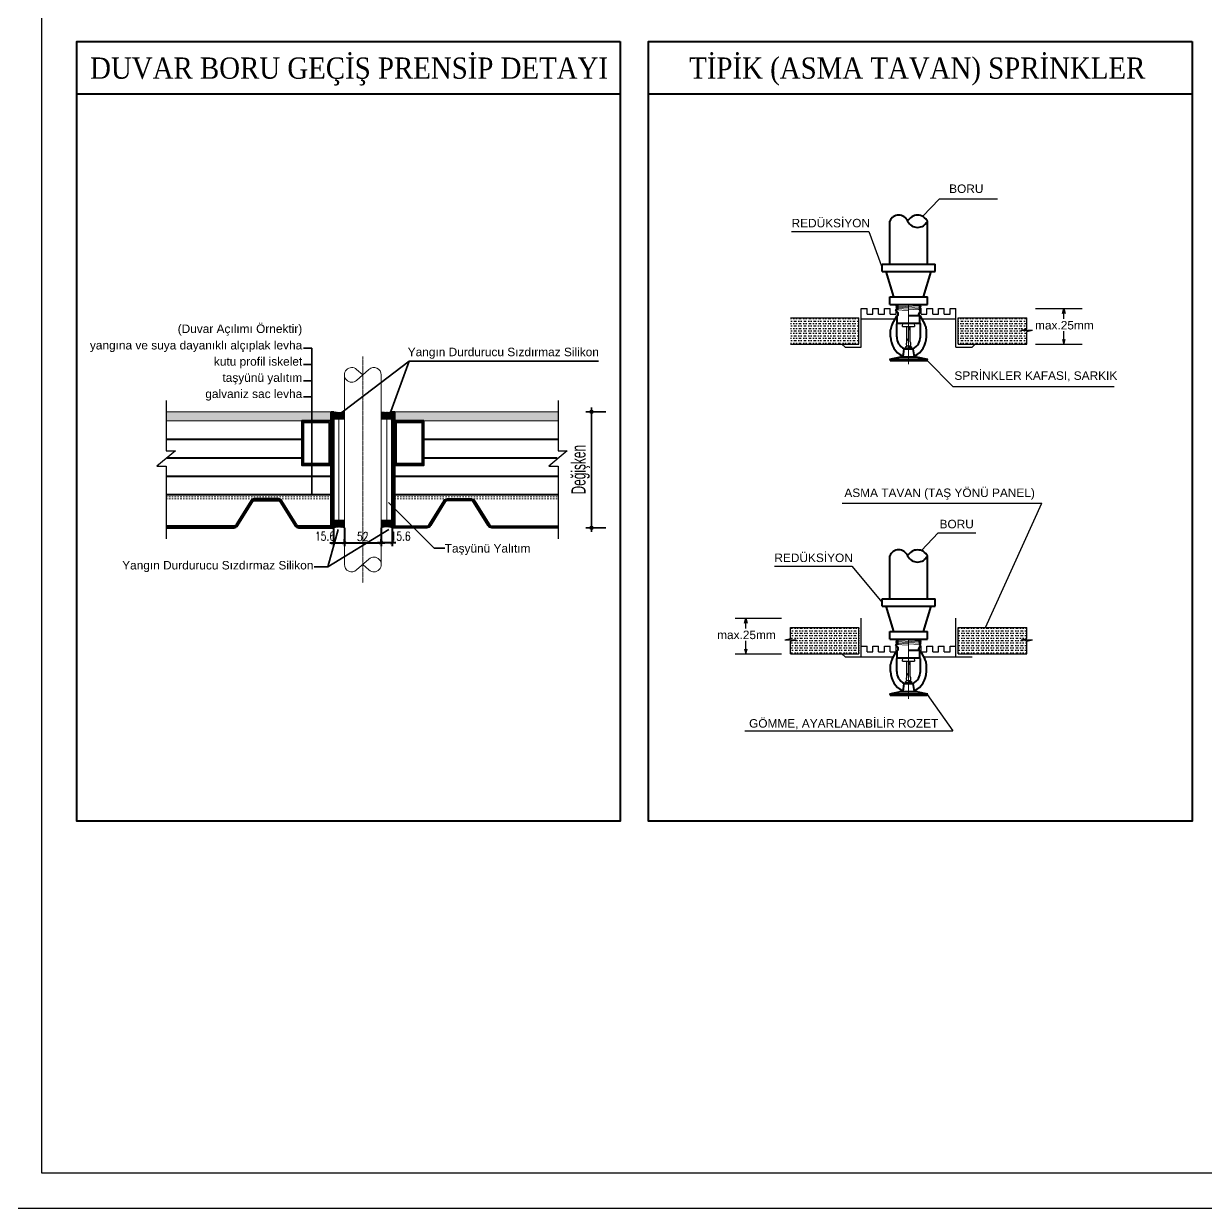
# Model space of a CAD drawing. Header units: centimetres. Extents: x 394264 to 551709, y 50011 to 59011.
# Drawn here: x 536378 to 539721, y 50011 to 53359 of the extents above; entities that cross this region are included whole.
import ezdxf
from ezdxf.enums import TextEntityAlignment as Align

# ---------------------------------------------------------------- set-up
doc = ezdxf.new("R2010")
doc.units = ezdxf.units.CM
for name, pattern in [('CENTER', [2, 1.25, -0.25, 0.25, -0.25]), ('DASHDOT', [25.4, 12.7, -6.35, 0, -6.35]), ('XKITLINE02', [4, 2, -2])]:
    doc.linetypes.add(name, pattern=pattern)
doc.layers.get('0').update_dxf_attribs({"lineweight": 9})
for name, color, linetype, lineweight in [('0-KRCN-DETAY-13', 21, 'Continuous', 13), ('0-KRCN-DETAY-25', 4, 'Continuous', 25), ('0-KRCN-DETAY-40', 3, 'Continuous', 40), ('0-KRCN-DETAY-YAZI', 71, 'Continuous', 35), ('0-KRCN-YNG-BORU', 1, 'boruYLINE', 40), ('0-KRCN-YNG-DETAY-13', 21, 'Continuous', 25), ('0-KRCN-YNG-DETAY-18', 31, 'Continuous', 18), ('0-KRCN-YNG-DETAY-25', 4, 'Continuous', 25), ('0-KRCN-YNG-DETAY-40', 3, 'Continuous', 40), ('0-KRCN-YNG-DETAY-ÇERÇEVE', 71, 'Continuous', 40), ('0-KRCN-YNG-YAZI', 71, 'Continuous', 35), ('0-KRCN-Z-ANTET', 71, 'Continuous', 30)]:
    doc.layers.add(name, color=color, linetype=linetype, lineweight=lineweight)
doc.styles.add('CAP', font='ARIALNB.TTF')
doc.styles.add('mm', font='times.ttf', dxfattribs={"height": 3.3})
doc.styles.add('ROMANS 5', font='romans.shx', dxfattribs={"width": 0.75, "height": 12.5})
doc.styles.get("Standard").update_dxf_attribs({"font": 'arial.ttf'})
doc.styles.add('Türker_Ölçü_100', font='arial.ttf', dxfattribs={"width": 0.6, "height": 20})
doc.styles.add('YAZI', font='arial.ttf', dxfattribs={"width": 0.6, "height": 40})
doc.linetypes.add('BATTING', pattern='A,0.0001,-0.1,[134,ltypeshp.shx,S=0.1,R=0,X=-0.1,Y=0],-0.2,[134,ltypeshp.shx,S=0.1,R=180,X=0.1,Y=0],-0.1', length=0.4001)
doc.linetypes.add('boruYLINE', pattern='A,50,-0.8,["Y",CAP,S=7,R=0,X=0,Y=-3],-7', length=57.8)
doc.dimstyles.new('DIM - scale5', dxfattribs={"dimtxt": 12.5, "dimasz": 5, "dimexe": 5, "dimexo": 0, "dimgap": 2.5, "dimtad": 1, "dimdec": 1, "dimrnd": 0.0025, "dimzin": 12, "dimdsep": 46, "dimtxsty": 'ROMANS 5', "dimblk": 'ARCHTICK', "dimcen": 0.05, "dimdle": 5, "dimclrd": 256, "dimclre": 256, "dimclrt": 7, "dimazin": 0, "dimtfac": 1, "dimtdec": 1, "dimtix": 1, "dimtmove": 2, "dimatfit": 2, "dimfxl": 1, "dimtolj": 1, "dimtzin": 0, "dimarcsym": 0})
pattern_1 = [(0, (4021.8594, -5943.839), (6.92918, 3.46459), [3.46459, -3.46459, 0, -3.46459, 0, -3.46459])]
pattern_2 = [(0, (3552.177, -6381.4302), (6.92918, 3.46459), [3.46459, -3.46459, 0, -3.46459, 0, -3.46459])]
pattern_3 = [(45, (-234247.2954, 1297.0524), (-0.735930735, 0.735930735), [])]

# ---------------------------------------------------------------- blocks, each defined once
blk = doc.blocks.new('G$CD6E365CA')
at = {"layer": '0-KRCN-YNG-DETAY-13'}
h = blk.add_hatch(dxfattribs=at)
h.set_pattern_fill('MUDST', color=256, scale=0.545605, style=0)
h.set_pattern_definition(pattern_1)
h.paths.add_polyline_path([(297.3, -427.8), (200.4, -427.8), (200.4, -390.8), (297.3, -390.8)])
h = blk.add_hatch(dxfattribs=at)
h.set_pattern_fill('MUDST', color=256, scale=0.545605, style=0)
h.set_pattern_definition(pattern_1)
h.paths.add_polyline_path([(437.5, -427.8), (534.4, -427.8), (534.4, -390.8), (437.5, -390.8)])
h = blk.add_hatch(dxfattribs=at)
h.set_pattern_fill('MUDST', color=256, scale=0.545605, style=0)
h.set_pattern_definition(pattern_2)
h.paths.add_polyline_path([(297.3, -865.4), (200.4, -865.4), (200.4, -828.4), (297.3, -828.4)])
h = blk.add_hatch(dxfattribs=at)
h.set_pattern_fill('MUDST', color=256, scale=0.545605, style=0)
h.set_pattern_definition(pattern_2)
h.paths.add_polyline_path([(437.5, -865.4), (534.4, -865.4), (534.4, -828.4), (437.5, -828.4)])
at = {"layer": '0-KRCN-YNG-BORU'}
blk.add_line((364.5, -445.6, 58309.8), (364.5, -445.6, 58309.8), dxfattribs=at)
at = {"layer": '0-KRCN-YNG-DETAY-13'}
for p, q in [((387.1, -247.3, 58309.8), (411, -222.3, 58309.8)), ((411, -222.3, 58309.8), (493.2, -222.3, 58309.8)), ((202, -268.6, 58309.8), (311.4, -268.6, 58309.8)), ((311.4, -268.6, 58309.8), (329.9, -320, 58309.8)), ((584.8, -384.4, 58309.8), (586.8, -377.5, 58309.8)), ((586.8, -392, 58309.8), (586.8, -377.5, 58309.8)), ((586.8, -377.5, 58309.8), (588.7, -384.4, 58309.8)), ((586.8, -427.8, 58309.8), (586.8, -409.5, 58309.8)), ((584.8, -421, 58309.8), (586.8, -427.8, 58309.8)), ((586.8, -427.8, 58309.8), (588.7, -421, 58309.8)), ((393.5, -451.1, 58309.8), (429.8, -487.8, 58309.8)), ((429.8, -487.8, 58309.8), (658.2, -487.8, 58309.8)), ((273.6, -652.6, 58309.8), (555.6, -652.6, 58309.8)), ((475.9, -828.4, 58309.8), (555.6, -652.6, 58309.8)), ((385.5, -719.6, 58309.8), (409.4, -694.6, 58309.8)), ((409.4, -694.6, 58309.8), (462.7, -694.6, 58309.8)), ((177.7, -741.6, 58309.8), (287.1, -741.6, 58309.8)), ((287.1, -741.6, 58309.8), (329.9, -793, 58309.8)), ((135.5, -822, 58309.8), (137.5, -815.1, 58309.8)), ((137.5, -829.6, 58309.8), (137.5, -815.1, 58309.8)), ((137.5, -815.1, 58309.8), (139.4, -822, 58309.8)), ((137.5, -865.4, 58309.8), (137.5, -847.1, 58309.8)), ((135.5, -858.6, 58309.8), (137.5, -865.4, 58309.8)), ((137.5, -865.4, 58309.8), (139.4, -858.6, 58309.8)), ((393.8, -923.1, 58309.8), (430.1, -974.1, 58309.8)), ((136.1, -974.1, 58309.8), (430.1, -974.1, 58309.8))]:
    blk.add_line(p, q, dxfattribs=at)
at = {"layer": '0-KRCN-YNG-DETAY-13', "linetype": 'DASHDOT', "lineweight": 0, "ltscale": 20}
for p, q in [((367.4, -456, 58309.8), (367.4, -371.6, 58309.8)), ((367.4, -929, 58309.8), (367.4, -844.6, 58309.8))]:
    blk.add_line(p, q, dxfattribs=at)
at = {"layer": '0-KRCN-YNG-DETAY-18'}
for p, q in [((348.9, -379.5, 58309.8), (367.4, -380.1, 58309.8)), ((349.6, -372.2, 58309.8), (385.1, -373.9, 58309.8)), ((349.6, -375.7, 58309.8), (385.2, -377.4, 58309.8)), ((352.5, -377.6, 58309.8), (382.2, -379.2, 58309.8)), ((352.6, -374.1, 58309.8), (382.1, -375.7, 58309.8)), ((370, -371.6, 58309.8), (382, -372.2, 58309.8)), ((367.9, -405.2, 58309.8), (369.5, -403.6, 58309.8)), ((367.9, -405.9, 58309.8), (369.5, -404.4, 58309.8)), ((367.9, -406.7, 58309.8), (369.5, -405.1, 58309.8)), ((367.9, -407.4, 58309.8), (369.5, -405.8, 58309.8)), ((362.8, -432.6, 58309.8), (371.9, -433.1, 58309.8)), ((362.8, -433.6, 58309.8), (371.9, -434.1, 58309.8)), ((365.5, -421.3, 58309.8), (367.1, -419.7, 58309.8)), ((365.5, -422.1, 58309.8), (367.1, -420.4, 58309.8)), ((365.5, -422.8, 58309.8), (367.1, -421.1, 58309.8)), ((366.8, -431.8, 58309.8), (371.9, -432.1, 58309.8)), ((348.9, -852.5, 58309.8), (367.4, -853.1, 58309.8)), ((349.6, -845.2, 58309.8), (385.1, -846.9, 58309.8)), ((349.6, -848.7, 58309.8), (385.2, -850.4, 58309.8)), ((352.5, -850.6, 58309.8), (382.2, -852.2, 58309.8)), ((352.6, -847.1, 58309.8), (382.1, -848.7, 58309.8)), ((370, -844.6, 58309.8), (382, -845.2, 58309.8)), ((367.9, -878.2, 58309.8), (369.5, -876.6, 58309.8)), ((367.9, -879, 58309.8), (369.5, -877.4, 58309.8)), ((367.9, -879.7, 58309.8), (369.5, -878.1, 58309.8)), ((367.9, -880.4, 58309.8), (369.5, -878.8, 58309.8)), ((365.5, -894.3, 58309.8), (367.1, -892.7, 58309.8)), ((365.5, -895.1, 58309.8), (367.1, -893.4, 58309.8)), ((365.5, -895.8, 58309.8), (367.1, -894.2, 58309.8)), ((362.8, -905.6, 58309.8), (371.9, -906.1, 58309.8)), ((362.8, -906.6, 58309.8), (371.9, -907.1, 58309.8)), ((366.8, -904.8, 58309.8), (371.9, -905.1, 58309.8))]:
    blk.add_line(p, q, dxfattribs=at)
at = {"layer": '0-KRCN-YNG-DETAY-25'}
for p, q in [((300.6, -377.5, 58309.8), (308.8, -377.5, 58309.8)), ((300.6, -432.3, 58309.8), (300.6, -377.5, 58309.8)), ((308.8, -385.7, 58309.8), (308.8, -377.5, 58309.8)), ((317, -377.5, 58309.8), (325.1, -377.5, 58309.8)), ((317, -385.7, 58309.8), (317, -377.5, 58309.8)), ((325.1, -385.7, 58309.8), (325.1, -377.5, 58309.8)), ((333.3, -377.5, 58309.8), (341.5, -377.5, 58309.8)), ((333.3, -385.7, 58309.8), (333.3, -377.5, 58309.8)), ((341.5, -385.7, 58309.8), (341.5, -377.5, 58309.8)), ((349.7, -385.7, 58309.8), (349.7, -380.3, 58309.8)), ((385.1, -385.7, 58309.8), (385.1, -377.5, 58309.8)), ((393.3, -385.7, 58309.8), (393.3, -377.5, 58309.8)), ((393.3, -377.5, 58309.8), (401.5, -377.5, 58309.8)), ((401.5, -385.7, 58309.8), (401.5, -377.5, 58309.8)), ((409.7, -385.7, 58309.8), (409.7, -377.5, 58309.8)), ((409.7, -377.5, 58309.8), (417.9, -377.5, 58309.8)), ((417.9, -385.7, 58309.8), (417.9, -377.5, 58309.8)), ((426, -377.5, 58309.8), (434.2, -377.5, 58309.8)), ((426, -385.7, 58309.8), (426, -377.5, 58309.8)), ((434.2, -432.3, 58309.8), (434.2, -377.5, 58309.8)), ((547, -377.5, 58309.8), (612.7, -377.5, 58309.8)), ((200.4, -390.8, 58309.8), (297.3, -390.8, 58309.8)), ((297.3, -427.8, 58309.8), (297.3, -390.8, 58309.8)), ((300.6, -392.2, 58309.8), (348.6, -392.2, 58309.8)), ((308.8, -385.7, 58309.8), (317, -385.7, 58309.8)), ((325.1, -385.7, 58309.8), (333.3, -385.7, 58309.8)), ((341.5, -385.7, 58309.8), (349.7, -385.7, 58309.8)), ((358.8, -402.7, 58309.8), (359.2, -398.1, 58309.8)), ((375.5, -398.1, 58309.8), (375.9, -402.7, 58309.8)), ((385.1, -385.7, 58309.8), (393.3, -385.7, 58309.8)), ((386.1, -392.2, 58309.8), (434.2, -392.2, 58309.8)), ((401.5, -385.7, 58309.8), (409.7, -385.7, 58309.8)), ((417.9, -385.7, 58309.8), (426, -385.7, 58309.8)), ((437.5, -427.8, 58309.8), (437.5, -390.8, 58309.8)), ((437.5, -390.8, 58309.8), (534.4, -390.8, 58309.8)), ((534.4, -406.1, 58309.8), (534.4, -390.8, 58309.8)), ((358.8, -402.7, 58309.8), (367.4, -402.7, 58309.8)), ((364.8, -424.5, 58309.8), (364.8, -402.6, 58309.8)), ((367.4, -402.7, 58309.8), (375.9, -402.7, 58309.8)), ((369.9, -424.5, 58309.8), (369.9, -402.6, 58309.8)), ((526.6, -408.2, 58309.8), (534.4, -406.1, 58309.8)), ((526.6, -408.2, 58309.8), (542.5, -408.2, 58309.8)), ((534.4, -410.2, 58309.8), (542.5, -408.2, 58309.8)), ((534.4, -427.8, 58309.8), (534.4, -410.2, 58309.8)), ((200.4, -427.8, 58309.8), (297.3, -427.8, 58309.8)), ((273.1, -427.8, 58309.8), (277.6, -432.3, 58309.8)), ((277.6, -432.3, 58309.8), (300.6, -432.3, 58309.8)), ((362.8, -432.6, 58309.8), (363.7, -432.1, 58309.8)), ((362.8, -432.6, 58309.8), (363.7, -433.1, 58309.8)), ((362.8, -433.6, 58309.8), (363.7, -433.1, 58309.8)), ((362.8, -433.6, 58309.8), (363.7, -434.1, 58309.8)), ((363.2, -431.8, 58309.8), (364.8, -430.1, 58309.8)), ((363.2, -431.8, 58309.8), (363.7, -432.1, 58309.8)), ((363.4, -434.3, 58309.8), (363.7, -434.1, 58309.8)), ((364.8, -430.1, 58309.8), (369.9, -430.1, 58309.8)), ((369.9, -430.1, 58309.8), (371.2, -431.4, 58309.8)), ((371, -431.6, 58309.8), (371.2, -431.4, 58309.8)), ((371, -431.6, 58309.8), (371.9, -432.1, 58309.8)), ((371, -432.6, 58309.8), (371.9, -432.1, 58309.8)), ((371, -432.6, 58309.8), (371.9, -433.1, 58309.8)), ((371, -433.6, 58309.8), (371.9, -433.1, 58309.8)), ((371, -433.6, 58309.8), (371.9, -434.1, 58309.8)), ((371.6, -434.3, 58309.8), (371.9, -434.1, 58309.8)), ((434.2, -432.3, 58309.8), (457.2, -432.3, 58309.8)), ((437.5, -427.8, 58309.8), (534.4, -427.8, 58309.8)), ((457.2, -432.3, 58309.8), (461.7, -427.8, 58309.8)), ((547, -427.8, 58309.8), (612.7, -427.8, 58309.8)), ((122.2, -815.1, 58309.8), (187.9, -815.1, 58309.8)), ((300.6, -869.9, 58309.8), (300.6, -815.1, 58309.8)), ((434.2, -869.9, 58309.8), (434.2, -815.1, 58309.8)), ((200.4, -828.4, 58309.8), (297.3, -828.4, 58309.8)), ((200.4, -843.7, 58309.8), (200.4, -828.4, 58309.8)), ((297.3, -865.4, 58309.8), (297.3, -828.4, 58309.8)), ((437.5, -828.4, 58309.8), (534.4, -828.4, 58309.8)), ((437.5, -865.4, 58309.8), (437.5, -828.4, 58309.8)), ((534.4, -843.7, 58309.8), (534.4, -828.4, 58309.8)), ((192.5, -845.8, 58309.8), (200.4, -843.7, 58309.8)), ((192.5, -845.8, 58309.8), (208.5, -845.8, 58309.8)), ((200.4, -847.8, 58309.8), (208.5, -845.8, 58309.8)), ((200.4, -865.4, 58309.8), (200.4, -847.8, 58309.8)), ((526.5, -845.8, 58309.8), (534.4, -843.7, 58309.8)), ((526.5, -845.8, 58309.8), (542.5, -845.8, 58309.8)), ((534.4, -847.8, 58309.8), (542.5, -845.8, 58309.8)), ((534.4, -865.4, 58309.8), (534.4, -847.8, 58309.8)), ((122.2, -865.4, 58309.8), (187.9, -865.4, 58309.8)), ((200.4, -865.4, 58309.8), (297.3, -865.4, 58309.8)), ((273.1, -865.4, 58309.8), (277.6, -869.9, 58309.8)), ((277.6, -869.9, 58309.8), (300.6, -869.9, 58309.8)), ((300.6, -854.7, 58309.8), (308.8, -854.7, 58309.8)), ((300.6, -869.9, 58309.8), (346, -869.9, 58309.8)), ((308.8, -862.8, 58309.8), (308.8, -854.7, 58309.8)), ((308.8, -862.8, 58309.8), (317, -862.8, 58309.8)), ((317, -862.8, 58309.8), (317, -854.7, 58309.8)), ((317, -854.7, 58309.8), (325.1, -854.7, 58309.8)), ((325.1, -862.8, 58309.8), (325.1, -854.7, 58309.8)), ((325.1, -862.8, 58309.8), (333.3, -862.8, 58309.8)), ((333.3, -862.8, 58309.8), (333.3, -854.7, 58309.8)), ((333.3, -854.7, 58309.8), (341.5, -854.7, 58309.8)), ((341.5, -862.8, 58309.8), (341.5, -854.7, 58309.8)), ((341.5, -862.8, 58309.8), (349.7, -862.8, 58309.8)), ((349.7, -854.7, 58309.8), (351, -854.7, 58309.8)), ((349.7, -862.8, 58309.8), (349.7, -854.7, 58309.8)), ((383.7, -854.7, 58309.8), (385.1, -854.7, 58309.8)), ((385.1, -862.8, 58309.8), (385.1, -854.7, 58309.8)), ((385.1, -862.8, 58309.8), (393.3, -862.8, 58309.8)), ((388.8, -869.9, 58309.8), (434.2, -869.9, 58309.8)), ((393.3, -854.7, 58309.8), (401.5, -854.7, 58309.8)), ((393.3, -862.8, 58309.8), (393.3, -854.7, 58309.8)), ((401.5, -862.8, 58309.8), (401.5, -854.7, 58309.8)), ((401.5, -862.8, 58309.8), (409.7, -862.8, 58309.8)), ((409.7, -854.7, 58309.8), (417.9, -854.7, 58309.8)), ((409.7, -862.8, 58309.8), (409.7, -854.7, 58309.8)), ((417.9, -862.8, 58309.8), (417.9, -854.7, 58309.8)), ((417.9, -862.8, 58309.8), (426, -862.8, 58309.8)), ((426, -862.8, 58309.8), (426, -854.7, 58309.8)), ((426, -854.7, 58309.8), (434.2, -854.7, 58309.8)), ((434.2, -869.9, 58309.8), (457.2, -869.9, 58309.8)), ((437.5, -865.4, 58309.8), (534.4, -865.4, 58309.8)), ((358.8, -875.7, 58309.8), (359.2, -871.1, 58309.8)), ((358.8, -875.7, 58309.8), (367.4, -875.7, 58309.8)), ((364.8, -897.5, 58309.8), (364.8, -875.6, 58309.8)), ((367.4, -875.7, 58309.8), (375.9, -875.7, 58309.8)), ((369.9, -897.5, 58309.8), (369.9, -875.6, 58309.8)), ((375.5, -871.1, 58309.8), (375.9, -875.7, 58309.8)), ((363.2, -904.8, 58309.8), (364.8, -903.1, 58309.8)), ((364.8, -903.1, 58309.8), (369.9, -903.1, 58309.8)), ((369.9, -903.1, 58309.8), (371.2, -904.4, 58309.8)), ((362.8, -905.6, 58309.8), (363.7, -905.1, 58309.8)), ((362.8, -905.6, 58309.8), (363.7, -906.1, 58309.8)), ((362.8, -906.6, 58309.8), (363.7, -906.1, 58309.8)), ((362.8, -906.6, 58309.8), (363.7, -907.1, 58309.8)), ((363.2, -904.8, 58309.8), (363.7, -905.1, 58309.8)), ((363.4, -907.3, 58309.8), (363.7, -907.1, 58309.8)), ((371, -904.6, 58309.8), (371.2, -904.4, 58309.8)), ((371, -904.6, 58309.8), (371.9, -905.1, 58309.8)), ((371, -905.6, 58309.8), (371.9, -905.1, 58309.8)), ((371, -905.6, 58309.8), (371.9, -906.1, 58309.8)), ((371, -906.6, 58309.8), (371.9, -906.1, 58309.8)), ((371, -906.6, 58309.8), (371.9, -907.1, 58309.8)), ((371.6, -907.3, 58309.8), (371.9, -907.1, 58309.8))]:
    blk.add_line(p, q, dxfattribs=at)
for centre, start, end in [((367.4, -427.8, 58309.8), 150.8583, 223.1913), ((361.5, -424.5, 58309.8), 330.8583, 0), ((367.4, -427.8, 58309.8), 316.8087, 29.1417), ((373.2, -424.5, 58309.8), 180, 209.1417), ((367.4, -900.8, 58309.8), 150.8583, 223.1913), ((361.5, -897.5, 58309.8), 330.8583, 0), ((367.4, -900.8, 58309.8), 316.8087, 29.1417), ((373.2, -897.5, 58309.8), 180, 209.1417)]:
    blk.add_arc(centre, 3.37, start, end, dxfattribs=at)
at = {"layer": '0-KRCN-YNG-DETAY-40'}
for p, q in [((340.8, -314.6, 58309.8), (340.8, -254.2, 58309.8)), ((394.1, -314.6, 58309.8), (394.1, -254.2, 58309.8)), ((329.9, -314.6, 58309.8), (405, -314.6, 58309.8)), ((329.9, -325.3, 58309.8), (329.9, -314.6, 58309.8)), ((399.4, -314.6, 58309.8), (399.4, -314.6, 58309.8)), ((404.8, -314.6, 58309.8), (404.9, -314.6, 58309.8)), ((405, -325.3, 58309.8), (405, -314.6, 58309.8)), ((329.9, -325.3, 58309.8), (405, -325.3, 58309.8)), ((335.4, -325.3, 58309.8), (346.3, -360.9, 58309.8)), ((388.6, -360.9, 58309.8), (399.5, -325.3, 58309.8)), ((340.8, -371.6, 58309.8), (340.8, -360.9, 58309.8)), ((340.8, -360.9, 58309.8), (394, -360.9, 58309.8)), ((393.9, -360.9, 58309.8), (394, -360.9, 58309.8)), ((394.1, -371.6, 58309.8), (394.1, -360.9, 58309.8)), ((340.7, -371.6, 58309.8), (394, -371.6, 58309.8)), ((348.9, -379.5, 58309.8), (352.5, -377.6, 58309.8)), ((348.9, -379.5, 58309.8), (351.9, -382.5, 58309.8)), ((349.6, -372.2, 58309.8), (350.9, -371.6, 58309.8)), ((349.6, -372.2, 58309.8), (352.6, -374.1, 58309.8)), ((349.6, -375.7, 58309.8), (352.6, -374.1, 58309.8)), ((349.6, -375.7, 58309.8), (352.5, -377.6, 58309.8)), ((352.9, -386.3, 58309.8), (352.9, -384.9, 58309.8)), ((381.8, -386.3, 58309.8), (381.8, -384.9, 58309.8)), ((382, -372.2, 58309.8), (383.2, -371.6, 58309.8)), ((382, -372.2, 58309.8), (385.1, -373.9, 58309.8)), ((382.1, -375.7, 58309.8), (385.1, -373.9, 58309.8)), ((382.1, -375.7, 58309.8), (385.2, -377.4, 58309.8)), ((382.2, -379.2, 58309.8), (385.2, -377.4, 58309.8)), ((382.2, -379.2, 58309.8), (384.8, -380.6, 58309.8)), ((382.8, -382.5, 58309.8), (384.8, -380.6, 58309.8)), ((344.1, -400.1, 58309.8), (351.4, -387.5, 58309.8)), ((350.6, -417.3, 58309.8), (350.6, -399, 58309.8)), ((351.4, -398.1, 58309.8), (351.4, -387.5, 58309.8)), ((351.5, -398.1, 58309.8), (367.4, -398.1, 58309.8)), ((367.4, -387.5, 58309.8), (383.3, -387.5, 58309.8)), ((367.4, -398.1, 58309.8), (383.2, -398.1, 58309.8)), ((383.3, -398.1, 58309.8), (383.3, -387.5, 58309.8)), ((383.3, -387.5, 58309.8), (390.6, -400.1, 58309.8)), ((384.1, -417.3, 58309.8), (384.1, -399, 58309.8)), ((342.1, -417.3, 58309.8), (342.1, -407.5, 58309.8)), ((392.6, -417.3, 58309.8), (392.6, -407.5, 58309.8)), ((359.6, -445.6, 58309.8), (361.3, -434.3, 58309.8)), ((361, -434.3, 58309.8), (367.4, -434.3, 58309.8)), ((367.4, -434.3, 58309.8), (373.7, -434.3, 58309.8)), ((373.5, -434.3, 58309.8), (375.1, -445.6, 58309.8)), ((340.7, -449, 58309.8), (356.7, -445.6, 58309.8)), ((340.7, -449, 58309.8), (341.2, -451.1, 58309.8)), ((340.7, -449, 58309.8), (394, -449, 58309.8)), ((341.2, -451.1, 58309.8), (393.5, -451.1, 58309.8)), ((356.7, -445.6, 58309.8), (367.4, -445.6, 58309.8)), ((367.4, -445.6, 58309.8), (378, -445.6, 58309.8)), ((378, -445.6, 58309.8), (394, -449, 58309.8)), ((393.5, -451.1, 58309.8), (394, -449, 58309.8)), ((340.8, -787.7, 58309.8), (340.8, -727.2, 58309.8)), ((394.1, -787.7, 58309.8), (394.1, -727.2, 58309.8)), ((329.9, -798.3, 58309.8), (329.9, -787.7, 58309.8)), ((329.9, -787.7, 58309.8), (405, -787.7, 58309.8)), ((329.9, -798.3, 58309.8), (405, -798.3, 58309.8)), ((335.4, -798.3, 58309.8), (346.3, -833.9, 58309.8)), ((388.6, -833.9, 58309.8), (399.5, -798.3, 58309.8)), ((399.4, -787.7, 58309.8), (399.4, -787.7, 58309.8)), ((404.8, -787.7, 58309.8), (404.9, -787.7, 58309.8)), ((405, -798.3, 58309.8), (405, -787.7, 58309.8)), ((340.8, -833.9, 58309.8), (394, -833.9, 58309.8)), ((340.8, -844.6, 58309.8), (340.8, -833.9, 58309.8)), ((393.9, -833.9, 58309.8), (394, -833.9, 58309.8)), ((394.1, -844.6, 58309.8), (394.1, -833.9, 58309.8)), ((340.7, -844.6, 58309.8), (394, -844.6, 58309.8)), ((348.9, -852.5, 58309.8), (352.5, -850.6, 58309.8)), ((348.9, -852.5, 58309.8), (351.9, -855.5, 58309.8)), ((349.6, -845.2, 58309.8), (350.9, -844.6, 58309.8)), ((349.6, -845.2, 58309.8), (352.6, -847.1, 58309.8)), ((349.6, -848.7, 58309.8), (352.6, -847.1, 58309.8)), ((349.6, -848.7, 58309.8), (352.5, -850.6, 58309.8)), ((382, -845.2, 58309.8), (383.2, -844.6, 58309.8)), ((382, -845.2, 58309.8), (385.1, -846.9, 58309.8)), ((382.1, -848.7, 58309.8), (385.1, -846.9, 58309.8)), ((382.1, -848.7, 58309.8), (385.2, -850.4, 58309.8)), ((382.2, -852.2, 58309.8), (385.2, -850.4, 58309.8)), ((382.2, -852.2, 58309.8), (384.8, -853.6, 58309.8)), ((382.8, -855.5, 58309.8), (384.8, -853.6, 58309.8)), ((344.1, -873.1, 58309.8), (351.4, -860.5, 58309.8)), ((351.4, -871.1, 58309.8), (351.4, -860.5, 58309.8)), ((352.9, -859.3, 58309.8), (352.9, -857.9, 58309.8)), ((367.4, -860.5, 58309.8), (383.3, -860.5, 58309.8)), ((381.8, -859.3, 58309.8), (381.8, -857.9, 58309.8)), ((383.3, -860.5, 58309.8), (390.6, -873.1, 58309.8)), ((383.3, -871.1, 58309.8), (383.3, -860.5, 58309.8)), ((342.1, -890.3, 58309.8), (342.1, -880.6, 58309.8)), ((350.6, -890.3, 58309.8), (350.6, -872, 58309.8)), ((351.5, -871.1, 58309.8), (367.4, -871.1, 58309.8)), ((367.4, -871.1, 58309.8), (383.2, -871.1, 58309.8)), ((384.1, -890.3, 58309.8), (384.1, -872, 58309.8)), ((392.6, -890.3, 58309.8), (392.6, -880.6, 58309.8)), ((340.7, -922, 58309.8), (356.7, -918.6, 58309.8)), ((356.7, -918.6, 58309.8), (367.4, -918.6, 58309.8)), ((359.6, -918.6, 58309.8), (361.3, -907.3, 58309.8)), ((361, -907.3, 58309.8), (367.4, -907.3, 58309.8)), ((364.5, -918.6, 58309.8), (364.5, -918.6, 58309.8)), ((367.4, -907.3, 58309.8), (373.7, -907.3, 58309.8)), ((367.4, -918.6, 58309.8), (378, -918.6, 58309.8)), ((373.5, -907.3, 58309.8), (375.1, -918.6, 58309.8)), ((378, -918.6, 58309.8), (394, -922, 58309.8)), ((340.7, -922, 58309.8), (394, -922, 58309.8)), ((340.7, -922, 58309.8), (341.2, -924.1, 58309.8)), ((341.2, -924.1, 58309.8), (393.5, -924.1, 58309.8)), ((393.5, -924.1, 58309.8), (394, -922, 58309.8))]:
    blk.add_line(p, q, dxfattribs=at)
for centre, radius, start, end in [((353.5, -258.9, 58309.8), 13.5, 20.5773, 159.4227), ((380.1, -261.3, 58309.8), 15.7, 26.8487, 153.1513), ((380.1, -247.1, 58309.8), 15.7, 206.8487, 333.1513), ((349.5, -384.9, 58309.8), 3.41, 0, 45), ((385.3, -384.9, 58309.8), 3.41, 135, 180), ((357, -407.5, 58309.8), 14.9, 150, 180), ((351.5, -399, 58309.8), 0.852, 90, 180), ((351.6, -386.3, 58309.8), 1.24, 258.1749, 359.1447), ((383, -386.3, 58309.8), 1.19, 180, 270), ((383.2, -399, 58309.8), 0.852, 0, 90), ((377.7, -407.5, 58309.8), 14.9, 0, 30), ((373.2, -417.3, 58309.8), 31.1, 180, 242.4493), ((369.8, -417.3, 58309.8), 19.2, 180, 242.734), ((364.9, -417.3, 58309.8), 19.2, 297.266, 360), ((361.5, -417.3, 58309.8), 31.1, 297.5507, 0), ((358.2, -446, 58309.8), 1.33, 18.5198, 62.4493), ((376.5, -446, 58309.8), 1.33, 117.5506, 161.4802), ((353.5, -731.9, 58309.8), 13.5, 20.5773, 159.4227), ((380.1, -734.3, 58309.8), 15.7, 26.8487, 153.1513), ((380.1, -720.1, 58309.8), 15.7, 206.8487, 333.1513), ((351.6, -859.3, 58309.8), 1.24, 258.1749, 359.1447), ((349.5, -857.9, 58309.8), 3.41, 0, 45), ((385.3, -857.9, 58309.8), 3.41, 135, 180), ((383, -859.3, 58309.8), 1.19, 180, 270), ((357, -880.6, 58309.8), 14.9, 150, 180), ((351.5, -872, 58309.8), 0.852, 90, 180), ((383.2, -872, 58309.8), 0.852, 0, 90), ((377.7, -880.6, 58309.8), 14.9, 0, 30), ((373.2, -890.3, 58309.8), 31.1, 180, 242.4493), ((369.8, -890.3, 58309.8), 19.2, 180, 242.734), ((364.9, -890.3, 58309.8), 19.2, 297.266, 360), ((361.5, -890.3, 58309.8), 31.1, 297.5507, 0), ((358.2, -919, 58309.8), 1.33, 18.5198, 62.4493), ((376.5, -919, 58309.8), 1.33, 117.5506, 161.4802)]:
    blk.add_arc(centre, radius, start, end, dxfattribs=at)
at = {"layer": '0-KRCN-YNG-DETAY-ÇERÇEVE'}
blk.add_line((0, -73.9), (768.2, -73.9), dxfattribs=at)
blk.add_lwpolyline([(768.2, 0), (768.2, -1101.8), (0, -1101.8), (0, 0)], close=True, dxfattribs=at)
at = {"layer": '0-KRCN-YNG-YAZI', "style": 'mm', "width": 0.9}
blk.add_text('TİPİK (ASMA TAVAN) SPRİNKLER ', height=30, dxfattribs=at).set_placement((384.8, -52.7), align=Align.CENTER)
at = {"layer": '0-KRCN-YNG-YAZI', "style": 'YAZI'}
for s, height, p in [('BORU', 12, (449, -214.2, 58309.8)), ('REDÜKSİYON', 12, (257.5, -262.8, 58309.8)), ('max.25mm', 12, (587.6, -407.1, 58309.8)), ('SPRİNKLER KAFASI, SARKIK', 12.003, (547.3, -478.3, 58309.8)), ('ASMA TAVAN (TAŞ YÖNÜ PANEL)', 12.003, (411.3, -643.9, 58309.8)), ('BORU', 12, (435.4, -688.1, 58309.8)), ('REDÜKSİYON', 12, (233.2, -735.8, 58309.8)), ('max.25mm', 12, (138.3, -844.7, 58309.8)), ('GÖMME, AYARLANABİLİR ROZET', 12.003, (275.7, -969.8, 58309.8))]:
    blk.add_text(s, height=height, dxfattribs=at).set_placement(p, align=Align.CENTER)
blk = doc.blocks.new('*U233')
at = {"layer": '0-KRCN-YNG-DETAY-ÇERÇEVE', "xscale": 2, "yscale": 2, "zscale": 2}
blk.add_blockref('G$CD6E365CA', (0, 0), dxfattribs=at)
blk = doc.blocks.new('_ArchTick')
at = {"color": 0, "linetype": 'ByBlock', "const_width": 0.15}
blk.add_lwpolyline([(-0.5, -0.5), (0.5, 0.5)], dxfattribs=at)
blk = doc.blocks.new('*D254')
at = {"layer": '0-KRCN-DETAY-YAZI', "linetype": 'ByBlock', "lineweight": -2, "transparency": 16777216}
for p, q in [((362.6, -687.2), (362.6, -713.4)), ((378.2, -687.2), (378.2, -713.4)), ((357.6, -708.4), (383.2, -708.4))]:
    blk.add_line(p, q, dxfattribs=at)
at = {"layer": 'Defpoints', "color": 0, "transparency": 16777216}
for p in [(362.6, -687.2), (378.2, -687.2), (378.2, -708.4)]:
    blk.add_point(p, dxfattribs=at)
at = {"layer": '0-KRCN-DETAY-YAZI', "linetype": 'ByBlock', "lineweight": -2, "transparency": 16777216, "xscale": 5, "yscale": 5, "zscale": 5, "rotation": 180}
blk.add_blockref('_ArchTick', (362.6, -708.4), dxfattribs=at)
at = {"layer": '0-KRCN-DETAY-YAZI', "linetype": 'ByBlock', "lineweight": -2, "transparency": 16777216, "xscale": 5, "yscale": 5, "zscale": 5}
blk.add_blockref('_ArchTick', (378.2, -708.4), dxfattribs=at)
at = {"layer": '0-KRCN-DETAY-YAZI', "color": 7, "lineweight": 0, "transparency": 16777216, "insert": (350.8, -699.2), "char_height": 12.5, "attachment_point": 5, "style": 'ROMANS 5'}
blk.add_mtext('\\A1;15.6', dxfattribs=at)
blk = doc.blocks.new('*D255')
at = {"layer": '0-KRCN-DETAY-YAZI', "linetype": 'ByBlock', "lineweight": -2, "transparency": 16777216}
for p, q in [((430.2, -687.2), (430.2, -713.4)), ((445.9, -687.2), (445.9, -713.4)), ((450.9, -708.4), (425.2, -708.4))]:
    blk.add_line(p, q, dxfattribs=at)
at = {"layer": 'Defpoints', "color": 0, "transparency": 16777216}
for p in [(430.2, -687.2), (445.9, -687.2), (430.2, -708.4)]:
    blk.add_point(p, dxfattribs=at)
at = {"layer": '0-KRCN-DETAY-YAZI', "linetype": 'ByBlock', "lineweight": -2, "transparency": 16777216, "xscale": 5, "yscale": 5, "zscale": 5, "rotation": 180}
blk.add_blockref('_ArchTick', (430.2, -708.4), dxfattribs=at)
at = {"layer": '0-KRCN-DETAY-YAZI', "linetype": 'ByBlock', "lineweight": -2, "transparency": 16777216, "xscale": 5, "yscale": 5, "zscale": 5}
blk.add_blockref('_ArchTick', (445.9, -708.4), dxfattribs=at)
at = {"layer": '0-KRCN-DETAY-YAZI', "color": 7, "lineweight": 0, "transparency": 16777216, "insert": (457.7, -699.2), "char_height": 12.5, "attachment_point": 5, "style": 'ROMANS 5'}
blk.add_mtext('\\A1;15.6', dxfattribs=at)
blk = doc.blocks.new('*D256')
at = {"layer": '0-KRCN-DETAY-YAZI', "linetype": 'ByBlock', "lineweight": -2, "transparency": 16777216}
for p, q in [((373.2, -708.4), (435.2, -708.4)), ((378.2, -708.4), (378.2, -703.4)), ((430.2, -708.4), (430.2, -703.4))]:
    blk.add_line(p, q, dxfattribs=at)
at = {"layer": 'Defpoints', "color": 0, "transparency": 16777216}
for p in [(378.2, -708.4), (430.2, -708.4), (430.2, -708.4)]:
    blk.add_point(p, dxfattribs=at)
at = {"layer": '0-KRCN-DETAY-YAZI', "linetype": 'ByBlock', "lineweight": -2, "transparency": 16777216, "xscale": 5, "yscale": 5, "zscale": 5, "rotation": 180}
blk.add_blockref('_ArchTick', (378.2, -708.4), dxfattribs=at)
at = {"layer": '0-KRCN-DETAY-YAZI', "linetype": 'ByBlock', "lineweight": -2, "transparency": 16777216, "xscale": 5, "yscale": 5, "zscale": 5}
blk.add_blockref('_ArchTick', (430.2, -708.4), dxfattribs=at)
at = {"layer": '0-KRCN-DETAY-YAZI', "color": 7, "lineweight": 0, "transparency": 16777216, "insert": (404.2, -699.7), "char_height": 12.5, "attachment_point": 5, "style": 'ROMANS 5'}
blk.add_mtext('\\A1;52', dxfattribs=at)
blk = doc.blocks.new('BP 40x60x2')
blk.add_wipeout([(0, 60), (40, 60), (40, 0), (0, 0)])
h = blk.add_hatch(color=256)
h.paths.add_polyline_path([(2, 58), (38, 58), (38, 2), (2, 2)], flags=16)
h.paths.add_polyline_path([(0, 60), (40, 60), (40, 0), (0, 0)])
for points in [[(0, 60), (40, 60), (40, 0), (0, 0)], [(2, 58), (38, 58), (38, 2), (2, 2)]]:
    blk.add_lwpolyline(points, close=True)
blk = doc.blocks.new('G$C0E646C42')
at = {"layer": '0-KRCN-DETAY-13'}
h = blk.add_hatch(dxfattribs=at)
h.set_pattern_fill('AR-SAND', color=256, scale=2.601908, angle=315, style=0)
h.set_pattern_definition([(352.5, (-234247.2954, 1297.0524), (3.42912521, 3.66091895), [0, -3.95490026, 0, -4.42324371, 0, -4.22810061]), (322.5, (-234247.2954, 1297.0524), (8.44834275, 1.9361774), [0, -2.133564614, 0, -3.56461405, 0, -1.366001735]), (282.5, (-234249.5584, 1299.3154), (5.73989345, -5.719070094), [0, -1.30095403, 0, -4.68343452, 0, -6.114483955]), (272.5, (-234249.5584, 1299.3154), (7.14552346, -3.91598134), [0, -0.65047702, 0, -3.07025152, 0, -3.51257589])])
h.paths.add_polyline_path([(443.78, -523.29), (443.78, -536.3), (680.24, -536.3), (680.24, -523.29)])
h.paths.add_polyline_path([(359.48, -536.3), (359.48, -523.29), (126.34, -523.29), (126.34, -536.3)])
h = blk.add_hatch(dxfattribs=at)
h.set_pattern_fill('_USER', color=256, scale=1.040763, angle=45, style=0, pattern_type=0)
h.set_pattern_definition(pattern_3)
h.paths.add_polyline_path([(359.48, -523.29), (362.6, -523.29), (362.6, -685.13), (359.48, -685.13)])
at = {"layer": '0-KRCN-DETAY-13', "linetype": 'Continuous', "lineweight": 0}
h = blk.add_hatch(dxfattribs=at)
h.set_pattern_fill('_USER', color=256, scale=0.650477, angle=225, style=0, pattern_type=0)
h.set_pattern_definition([(315, (135713.1208, 30999.224), (-0.4599567094, -0.4599567094), [])])
edge = h.paths.add_edge_path()
edge.add_line((378.21, -523.29), (378.21, -533.7))
edge.add_line((378.21, -533.7), (362.6, -533.7))
edge.add_line((362.6, -533.7), (362.6, -523.29))
edge.add_arc((370.4, -492.56), 31.71, 255.74997, 284.25003)
h = blk.add_hatch(dxfattribs=at)
h.set_pattern_fill('_USER', color=256, scale=0.650477, angle=225, style=0, pattern_type=0)
h.set_pattern_definition([(225, (-134904.6644, 30999.224), (0.4599567094, -0.4599567094), [])])
edge = h.paths.add_edge_path()
edge.add_line((430.25, -523.29), (430.25, -533.7))
edge.add_line((430.25, -533.7), (445.86, -533.7))
edge.add_line((445.86, -533.7), (445.86, -523.29))
edge.add_arc((438.05, -496.03), 28.36, 254.02452, 285.97548, ccw=False)
at = {"layer": '0-KRCN-DETAY-13'}
h = blk.add_hatch(dxfattribs=at)
h.set_pattern_fill('_USER', color=256, scale=1.040763, angle=45, style=0, pattern_type=0)
h.set_pattern_definition([(45, (-241543.3821, -31862.6984), (-0.735930735, 0.735930735), [])])
h.paths.add_polyline_path([(445.86, -523.29), (448.98, -523.29), (448.98, -685.13), (445.86, -685.13)])
h = blk.add_hatch(dxfattribs=at)
h.set_pattern_fill('_USER', color=256, scale=1.040763, angle=45, style=0, pattern_type=0)
h.set_pattern_definition(pattern_3)
edge = h.paths.add_edge_path()
edge.add_line((126.34, -685.13), (126.34, -687.21))
edge.add_line((126.34, -687.21), (221.83, -687.21))
edge.add_arc((221.83, -680.97), 6.24, 270, 328.37713)
edge.add_line((227.15, -684.24), (248.12, -650.19))
edge.add_arc((250.78, -651.83), 3.12, 90, 148.37713, ccw=False)
edge.add_line((250.78, -648.7), (285, -648.7))
edge.add_arc((285, -651.83), 3.12, 31.62287, 90, ccw=False)
edge.add_line((287.66, -650.19), (308.63, -684.24))
edge.add_arc((313.94, -680.97), 6.24, 211.62287, 270)
edge.add_line((313.94, -687.21), (362.6, -687.21))
edge.add_line((362.6, -687.21), (362.6, -685.13))
edge.add_line((362.6, -685.13), (313.94, -685.13))
edge.add_arc((313.94, -680.97), 4.16, 211.62287, 270, ccw=False)
edge.add_line((310.4, -683.15), (289.43, -649.1))
edge.add_arc((285, -651.83), 5.2, 31.62287, 90)
edge.add_line((285, -646.62), (250.78, -646.62))
edge.add_arc((250.78, -651.83), 5.2, 90, 148.37713)
edge.add_line((246.35, -649.1), (225.38, -683.15))
edge.add_arc((221.83, -680.97), 4.16, 270, 328.37713, ccw=False)
edge.add_line((221.83, -685.13), (126.34, -685.13))
h = blk.add_hatch(dxfattribs=at)
h.set_pattern_fill('_USER', color=256, scale=1.040763, angle=45, style=0, pattern_type=0)
h.set_pattern_definition(pattern_3)
edge = h.paths.add_edge_path()
edge.add_line((445.86, -685.13), (494.51, -685.13))
edge.add_arc((494.51, -680.97), 4.16, 270, 328.37713)
edge.add_line((498.06, -683.15), (519.03, -649.1))
edge.add_arc((523.46, -651.83), 5.2, 90, 148.37713, ccw=False)
edge.add_line((523.46, -646.62), (557.68, -646.62))
edge.add_arc((557.68, -651.83), 5.2, 31.62287, 90, ccw=False)
edge.add_line((562.11, -649.1), (583.08, -683.15))
edge.add_arc((586.62, -680.97), 4.16, 211.62287, 270)
edge.add_line((586.62, -685.13), (680.24, -685.13))
edge.add_line((680.24, -685.13), (680.24, -687.21))
edge.add_line((680.24, -687.21), (586.62, -687.21))
edge.add_arc((586.62, -680.97), 6.24, 211.62287, 270, ccw=False)
edge.add_line((581.3, -684.24), (560.34, -650.19))
edge.add_arc((557.68, -651.83), 3.12, 31.62287, 90)
edge.add_line((557.68, -648.7), (523.46, -648.7))
edge.add_arc((523.46, -651.83), 3.12, 90, 148.37713)
edge.add_line((520.8, -650.19), (499.83, -684.24))
edge.add_arc((494.51, -680.97), 6.24, 270, 328.37713, ccw=False)
edge.add_line((494.51, -687.21), (445.86, -687.21))
edge.add_line((445.86, -687.21), (445.86, -685.13))
at = {"layer": '0-KRCN-DETAY-13', "linetype": 'Continuous', "lineweight": 0}
h = blk.add_hatch(dxfattribs=at)
h.set_pattern_fill('_USER', color=256, scale=0.650477, angle=225, style=0, pattern_type=0)
h.set_pattern_definition([(45, (135713.1208, -32209.727), (-0.4599567094, 0.4599567094), [])])
edge = h.paths.add_edge_path()
edge.add_line((378.21, -687.21), (378.21, -676.8))
edge.add_line((378.21, -676.8), (362.6, -676.8))
edge.add_line((362.6, -676.8), (362.6, -687.21))
edge.add_arc((370.4, -717.95), 31.71, 75.74997, 104.25003, ccw=False)
h = blk.add_hatch(dxfattribs=at)
h.set_pattern_fill('_USER', color=256, scale=0.650477, angle=225, style=0, pattern_type=0)
h.set_pattern_definition([(135, (-134904.6644, -32209.727), (0.4599567094, 0.4599567094), [])])
edge = h.paths.add_edge_path()
edge.add_line((430.25, -687.21), (430.25, -676.8))
edge.add_line((430.25, -676.8), (445.86, -676.8))
edge.add_line((445.86, -676.8), (445.86, -687.21))
edge.add_arc((438.05, -714.48), 28.36, 74.02452, 105.97548)
at = {"layer": '0-KRCN-DETAY-13', "linetype": 'CENTER', "ltscale": 0.2}
blk.add_line((404.23, -765.27, 58309.76), (404.23, -445.23, 58309.76), dxfattribs=at)
at = {"layer": '0-KRCN-DETAY-13', "linetype": 'BATTING', "lineweight": 0}
for p, q in [((370.4, -676.8, 58309.76), (370.4, -533.7, 58309.76)), ((438.05, -676.8, 58309.76), (438.05, -533.7, 58309.76))]:
    blk.add_line(p, q, dxfattribs=at)
at = {"layer": '0-KRCN-DETAY-13', "linetype": 'Continuous', "lineweight": 0, "elevation": 58309.76}
for points in [[(362.6, -523.29), (362.6, -533.7), (378.21, -533.7), (378.21, -523.29, -0.125)], [(430.25, -523.29), (430.25, -533.7), (445.86, -533.7), (445.86, -523.29, -0.125)], [(362.6, -687.21), (362.6, -676.8), (378.21, -676.8), (378.21, -687.21, 0.125)], [(378.21, -687.21), (378.21, -676.8), (362.6, -676.8), (362.6, -687.21, -0.125)], [(430.25, -687.21), (430.25, -676.8), (445.86, -676.8), (445.86, -687.21, 0.125)]]:
    blk.add_lwpolyline(points, format="xyb", close=True, dxfattribs=at)
at = {"layer": '0-KRCN-DETAY-25', "elevation": 58309.76}
for points in [[(126.34, -507.68), (126.34, -578.45), (139.35, -578.45), (113.33, -600.31), (126.34, -600.31), (126.34, -702.82)], [(680.24, -507.68), (680.24, -578.45), (693.25, -578.45), (667.23, -600.31), (680.24, -600.31), (680.24, -702.82)]]:
    blk.add_lwpolyline(points, dxfattribs=at)
at = {"layer": '0-KRCN-DETAY-40', "lineweight": 20, "ltscale": 1.1}
for p, q in [((378.21, -739.25, 58309.76), (378.21, -471.25, 58309.76)), ((430.25, -739.25, 58309.76), (430.25, -471.25, 58309.76))]:
    blk.add_line(p, q, dxfattribs=at)
at = {"layer": '0-KRCN-DETAY-40', "linetype": 'BATTING'}
for p, q in [((126.34, -562.32, 58309.76), (359.48, -562.32, 58309.76)), ((448.98, -562.32, 58309.76), (680.24, -562.32, 58309.76)), ((126.34, -614.36, 58309.76), (359.48, -614.36, 58309.76)), ((448.98, -614.36, 58309.76), (680.24, -614.36, 58309.76))]:
    blk.add_line(p, q, dxfattribs=at)
at = {"layer": '0-KRCN-DETAY-40', "linetype": 'Continuous'}
for p, q in [((127.58, -588.34, 58309.76), (359.48, -588.34, 58309.76)), ((448.98, -588.34, 58309.76), (679, -588.34, 58309.76)), ((126.34, -640.38, 58309.76), (359.48, -640.38, 58309.76)), ((448.98, -640.38, 58309.76), (680.24, -640.38, 58309.76))]:
    blk.add_line(p, q, dxfattribs=at)
at = {"layer": '0-KRCN-DETAY-40', "linetype": 'XKITLINE02', "lineweight": 0}
for p, q in [((126.34, -643.5, 58309.76), (359.48, -643.5, 58309.76)), ((126.34, -646.62, 58309.76), (359.48, -646.62, 58309.76)), ((448.98, -643.5, 58309.76), (680.24, -643.5, 58309.76)), ((448.98, -646.62, 58309.76), (680.24, -646.62, 58309.76))]:
    blk.add_line(p, q, dxfattribs=at)
at = {"layer": '0-KRCN-DETAY-40', "lineweight": 20, "ltscale": 1.1, "elevation": 58309.76}
for points in [[(430.25, -471.25, 0.6482315), (412.9, -463.5), (395.56, -479.01, -2.236068), (395.56, -463.5), (404.23, -471.25)], [(378.21, -739.25, 0.6482315), (395.56, -747.01), (412.9, -731.49, -2.236068), (412.9, -747.01), (404.23, -739.25)]]:
    blk.add_lwpolyline(points, format="xyb", dxfattribs=at)
at = {"layer": '0-KRCN-DETAY-40', "elevation": 58309.76}
for points in [[(359.48, -523.29), (362.6, -523.29), (362.6, -685.13), (359.48, -685.13)], [(445.86, -523.29), (448.98, -523.29), (448.98, -685.13), (445.86, -685.13)]]:
    blk.add_lwpolyline(points, close=True, dxfattribs=at)
for points in [[(362.6, -685.13), (313.94, -685.13, -0.2603739), (310.4, -683.15), (289.43, -649.1, 0.2603739), (285, -646.62), (250.78, -646.62, 0.2603739), (246.35, -649.1), (225.38, -683.15, -0.2603739), (221.83, -685.13), (126.34, -685.13)], [(126.34, -687.21), (221.83, -687.21, 0.2603739), (227.15, -684.24), (248.12, -650.19, -0.2603739), (250.78, -648.7), (285, -648.7, -0.2603739), (287.66, -650.19), (308.63, -684.24, 0.2603739), (313.94, -687.21), (362.6, -687.21), (362.6, -685.13)], [(445.86, -685.13), (494.51, -685.13, 0.2603739), (498.06, -683.15), (519.03, -649.1, -0.2603739), (523.46, -646.62), (557.68, -646.62, -0.2603739), (562.11, -649.1), (583.08, -683.15, 0.2603739), (586.62, -685.13), (680.24, -685.13)], [(680.24, -687.21), (586.62, -687.21, -0.2603739), (581.3, -684.24), (560.34, -650.19, 0.2603739), (557.68, -648.7), (523.46, -648.7, 0.2603739), (520.8, -650.19), (499.83, -684.24, -0.2603739), (494.51, -687.21), (445.86, -687.21), (445.86, -685.13)]]:
    blk.add_lwpolyline(points, format="xyb", dxfattribs=at)
at = {"layer": '0-KRCN-DETAY-YAZI'}
for p, q in [((320.26, -433.75, 58309.76), (332.27, -433.75, 58309.76)), ((367.19, -530.12, 58309.76), (469.54, -451.82, 58309.76)), ((320.26, -456.64, 58309.76), (332.27, -456.64, 58309.76)), ((320.26, -479.53, 58309.76), (332.27, -479.53, 58309.76)), ((320.26, -502.42, 58309.76), (332.27, -502.42, 58309.76)), ((727.56, -529.29, 58309.76), (727.56, -517.29, 58309.76)), ((725.06, -523.29, 58309.76), (730.06, -523.29, 58309.76)), ((727.56, -686.81, 58309.76), (727.56, -523.69, 58309.76)), ((727.56, -693.21, 58309.76), (727.56, -681.21, 58309.76)), ((355.04, -742.63, 58309.76), (441.1, -689.96, 58309.76)), ((725.06, -687.21, 58309.76), (730.06, -687.21, 58309.76))]:
    blk.add_line(p, q, dxfattribs=at)
at = {"layer": '0-KRCN-DETAY-YAZI', "linetype": 'ByBlock'}
for p, q in [((747.56, -523.29, 58309.76), (719.56, -523.29, 58309.76)), ((747.56, -687.21, 58309.76), (719.56, -687.21, 58309.76))]:
    blk.add_line(p, q, dxfattribs=at)
at = {"layer": '0-KRCN-DETAY-YAZI', "elevation": 58309.76}
for points in [[(737.23, -451.82), (469.54, -451.82), (442.02, -528.13)], [(440.65, -651.79), (505.07, -716.16), (520.2, -716.16)], [(335.51, -742.63), (355.04, -742.63), (369.65, -689.65)]]:
    blk.add_lwpolyline(points, dxfattribs=at)
at = {"layer": '0-KRCN-DETAY-YAZI'}
for centre in [(727.56, -523.29, 58309.76), (727.56, -687.21, 58309.76)]:
    blk.add_circle(centre, 2, dxfattribs=at)
at = {"layer": '0-KRCN-YNG-DETAY-ÇERÇEVE'}
blk.add_line((0, -73.9), (768.18, -73.9), dxfattribs=at)
at = {"layer": '0-KRCN-DETAY-YAZI', "char_height": 12.0015}
for s, insert, attachment_point in [('(Duvar Açılımı Örnektir)', (318.65, -400.09, 58309.76), 3), ('\\A1;yangına ve suya dayanıklı alçıplak levha', (318.65, -423.35, 58309.76), 3), ('Yangın Durdurucu Sızdırmaz Silikon', (467.72, -432.9, 58309.76), 1), ('\\A1;kutu profil iskelet', (318.65, -446.24, 58309.76), 3), ('\\A1;taşyünü yalıtım', (318.65, -469.13, 58309.76), 3), ('\\A1;galvaniz sac levha', (318.65, -492.02, 58309.76), 3), ('Taşyünü Yalıtım', (520.04, -710.38), 1), ('Yangın Durdurucu Sızdırmaz Silikon', (64.2, -734.26, 58309.76), 1)]:
    blk.add_mtext(s, dxfattribs=dict(at, insert=insert, attachment_point=attachment_point))
at = {"layer": '0-KRCN-DETAY-YAZI', "lineweight": 0, "insert": (712.12, -605.25, 58309.76), "char_height": 20, "attachment_point": 5, "rotation": 90, "style": 'Türker_Ölçü_100'}
blk.add_mtext('\\A1;Değişken', dxfattribs=at)
at = {"layer": '0-KRCN-YNG-YAZI', "style": 'mm', "width": 0.9}
blk.add_text('DUVAR BORU GEÇİŞ PRENSİP DETAYI', height=30, dxfattribs=at).set_placement((384.84, -52.73), align=Align.CENTER)
at = {"layer": '0-KRCN-DETAY-YAZI', "lineweight": 0}
dim = blk.add_linear_dim(base=(378.21, -708.42, 58309.76), p1=(362.6, -687.21, 58309.76), p2=(378.21, -687.21, 58309.76), dimstyle='DIM - scale5', dxfattribs=at)
dim.commit()
dim.dimension.update_dxf_attribs({"geometry": '*D254', "text_midpoint": (350.78, -699.15, 58309.76), "dimtype": 160})
dim = blk.add_linear_dim(base=(430.25, -708.42, 58309.76), p1=(378.21, -708.42, 58309.76), p2=(430.25, -708.42, 58309.76), dimstyle='DIM - scale5', dxfattribs=at)
dim.commit()
dim.dimension.update_dxf_attribs({"geometry": '*D256', "text_midpoint": (404.23, -699.67, 58309.76)})
dim = blk.add_linear_dim(base=(430.25, -708.42, 58309.76), p1=(445.86, -687.21, 58309.76), p2=(430.25, -687.21, 58309.76), angle=180, dimstyle='DIM - scale5', dxfattribs=at)
dim.commit()
dim.dimension.update_dxf_attribs({"geometry": '*D255', "text_midpoint": (457.67, -699.15, 58309.76), "dimtype": 160})
at = {"layer": '0-KRCN-DETAY-40', "xscale": -1.040763226366002, "yscale": 1.040763226366002, "zscale": 1.040763226366002}
for p in [(359.48, -598.75, 58309.76), (490.61, -598.75, 58309.76)]:
    blk.add_blockref('BP 40x60x2', p, dxfattribs=at)
at = {"layer": '0-KRCN-DETAY-40', "lineweight": 0, "elevation": 58309.76}
for points in [[(126.34, -523.29), (359.48, -523.29), (359.48, -536.3), (126.34, -536.3)], [(680.24, -523.29), (448.98, -523.29), (448.98, -536.3), (680.24, -536.3)]]:
    blk.add_lwpolyline(points, dxfattribs=at)
at = {"layer": '0-KRCN-DETAY-YAZI'}
blk.add_line((332.27, -639.19, 58309.76), (332.27, -433.75, 58309.76), dxfattribs=at)
at = {"layer": '0-KRCN-YNG-DETAY-ÇERÇEVE'}
blk.add_lwpolyline([(768.18, 0), (768.18, -1101.82), (0, -1101.82), (0, 0)], close=True, dxfattribs=at)
blk = doc.blocks.new('*U251')
at = {"layer": '0-KRCN-YNG-DETAY-ÇERÇEVE', "xscale": 2, "yscale": 2, "zscale": 2}
blk.add_blockref('G$C0E646C42', (0, 0), dxfattribs=at)

msp = doc.modelspace()

# ---------------------------------------------------------------- linework, layer by layer
at = {"layer": '0-KRCN-Z-ANTET'}
for points in [[(394264.1, 50011.3), (551709.3, 50011.3), (551709.3, 59011.3), (394264.1, 59011.3)], [(536428.4, 50111.3), (549519.3, 50111.3), (549519.3, 58911.3), (536428.4, 58911.3)]]:
    msp.add_lwpolyline(points, close=True, dxfattribs=at)

# ---------------------------------------------------------------- block references
at = {"layer": '0-KRCN-YNG-DETAY-ÇERÇEVE'}
msp.add_blockref('*U233', (538144.7, 53309.4), dxfattribs=at)

# ---------------------------------------------------------------- next in the draw order: block references
msp.add_blockref('*U251', (536528.4, 53309.4), dxfattribs=at)

doc.saveas('drawing.dxf')
